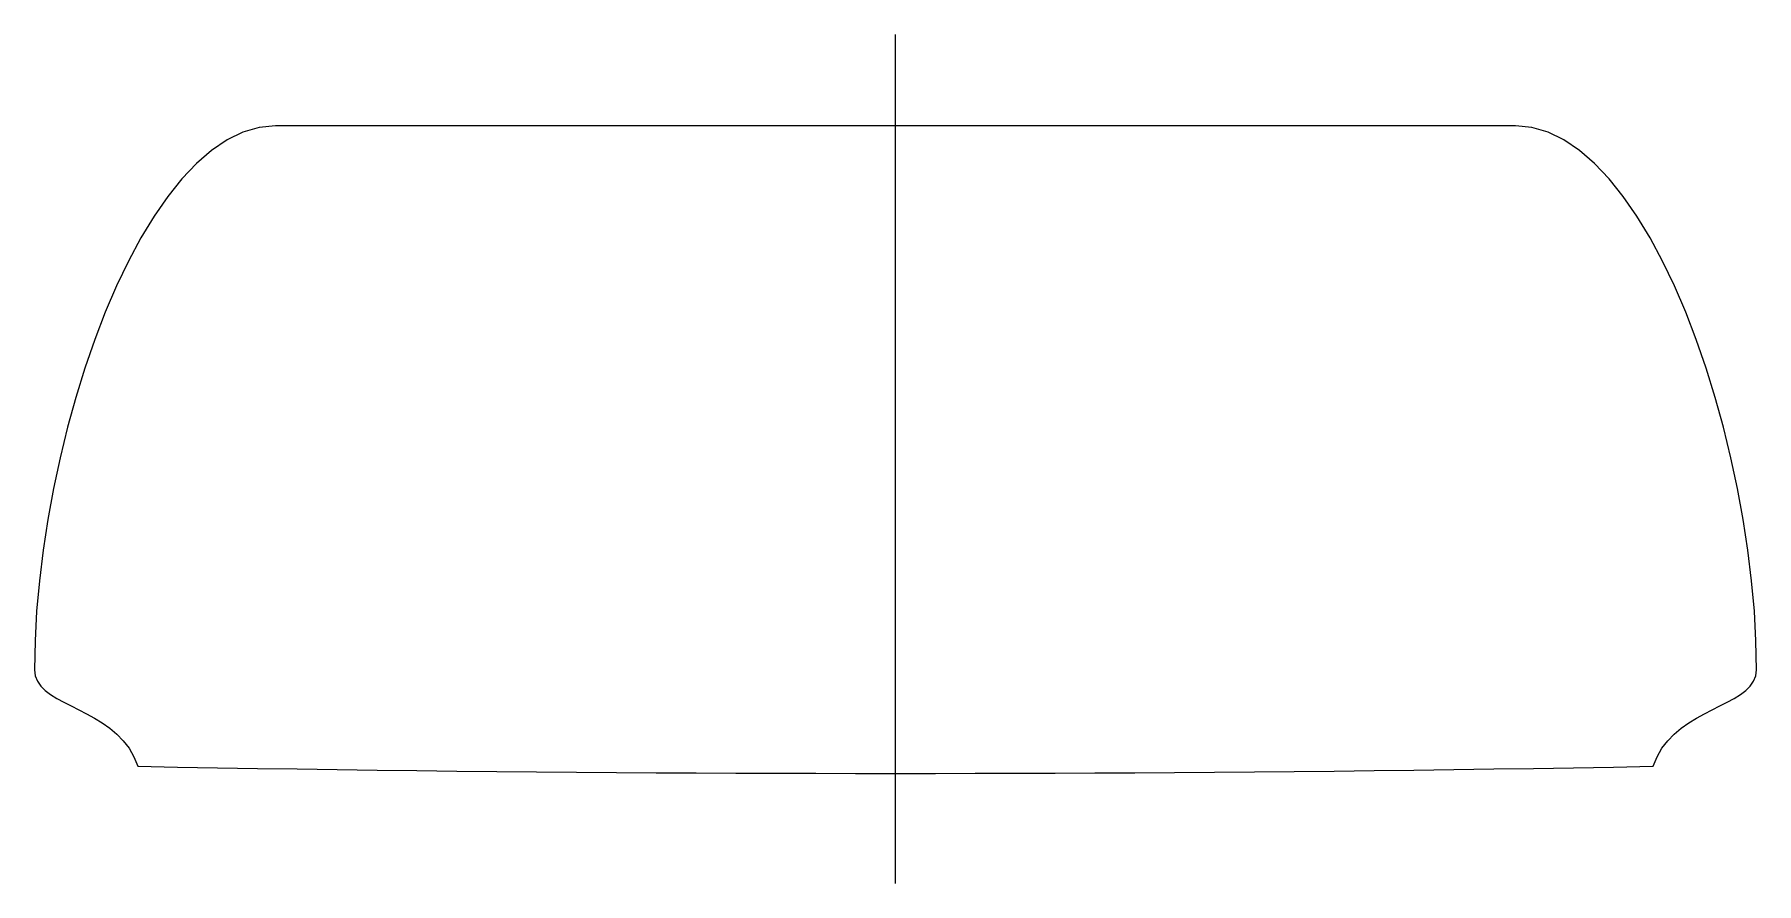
# Model space of a CAD drawing. Header units: metres. Extents: x -188 to 188, y -20 to 166.
import ezdxf

# ---------------------------------------------------------------- set-up
doc = ezdxf.new("R2010")
doc.units = ezdxf.units.M

msp = doc.modelspace()

# ---------------------------------------------------------------- linework, layer by layer
at = {"layer": 'CUT'}
for p, q in [((-142.7019, 144.2288), (-146.1639, 142.5541)), ((-139.1689, 145.2617), (-142.7019, 144.2288)), ((-135.573, 145.6145), (-139.1689, 145.2617)), ((-128.7944, 145.6145), (-135.573, 145.6145)), ((-122.0157, 145.6145), (-128.7944, 145.6145)), ((-115.2371, 145.6145), (-122.0157, 145.6145)), ((-108.4584, 145.6145), (-115.2371, 145.6145)), ((-101.6798, 145.6145), (-108.4584, 145.6145)), ((-94.9011, 145.6145), (-101.6798, 145.6145)), ((-88.1225, 145.6145), (-94.9011, 145.6145)), ((-81.3438, 145.6145), (-88.1225, 145.6145)), ((-74.5652, 145.6145), (-81.3438, 145.6145)), ((-67.7865, 145.6145), (-74.5652, 145.6145)), ((-61.0079, 145.6145), (-67.7865, 145.6145)), ((-54.2292, 145.6145), (-61.0079, 145.6145)), ((-47.4506, 145.6145), (-54.2292, 145.6145)), ((-40.6719, 145.6145), (-47.4506, 145.6145)), ((-33.8933, 145.6145), (-40.6719, 145.6145)), ((-27.1146, 145.6145), (-33.8933, 145.6145)), ((-20.336, 145.6145), (-27.1146, 145.6145)), ((-13.5573, 145.6145), (-20.336, 145.6145)), ((-6.7787, 145.6145), (-13.5573, 145.6145)), ((0, 145.6145), (-6.7787, 145.6145)), ((6.7787, 145.6145), (0, 145.6145)), ((0, 145.6145), (0, 145.6145)), ((13.5573, 145.6145), (6.7787, 145.6145)), ((20.336, 145.6145), (13.5573, 145.6145)), ((27.1146, 145.6145), (20.336, 145.6145)), ((33.8933, 145.6145), (27.1146, 145.6145)), ((40.6719, 145.6145), (33.8933, 145.6145)), ((47.4506, 145.6145), (40.6719, 145.6145)), ((54.2292, 145.6145), (47.4506, 145.6145)), ((61.0079, 145.6145), (54.2292, 145.6145)), ((67.7865, 145.6145), (61.0079, 145.6145)), ((74.5652, 145.6145), (67.7865, 145.6145)), ((81.3438, 145.6145), (74.5652, 145.6145)), ((88.1225, 145.6145), (81.3438, 145.6145)), ((94.9011, 145.6145), (88.1225, 145.6145)), ((101.6798, 145.6145), (94.9011, 145.6145)), ((108.4584, 145.6145), (101.6798, 145.6145)), ((115.2371, 145.6145), (108.4584, 145.6145)), ((122.0157, 145.6145), (115.2371, 145.6145)), ((128.7944, 145.6145), (122.0157, 145.6145)), ((135.573, 145.6145), (128.7944, 145.6145)), ((139.1689, 145.2617), (135.573, 145.6145)), ((142.7019, 144.2288), (139.1689, 145.2617)), ((146.1639, 142.5541), (142.7019, 144.2288)), ((-149.547, 140.2756), (-152.8432, 137.4315)), ((-146.1639, 142.5541), (-149.547, 140.2756)), ((149.547, 140.2756), (146.1639, 142.5541)), ((152.8432, 137.4315), (149.547, 140.2756)), ((-152.8432, 137.4315), (-156.0443, 134.0602)), ((156.0443, 134.0602), (152.8432, 137.4315)), ((-156.0443, 134.0602), (-159.1425, 130.1996)), ((159.1425, 130.1996), (156.0443, 134.0602)), ((-159.1425, 130.1996), (-162.1297, 125.8881)), ((162.1297, 125.8881), (159.1425, 130.1996)), ((-162.1297, 125.8881), (-164.9979, 121.1638)), ((164.9979, 121.1638), (162.1297, 125.8881)), ((-164.9979, 121.1638), (-167.7392, 116.0648)), ((167.7392, 116.0648), (164.9979, 121.1638)), ((-167.7392, 116.0648), (-170.3454, 110.6295)), ((170.3454, 110.6295), (167.7392, 116.0648)), ((-170.3454, 110.6295), (-172.8086, 104.8958)), ((172.8086, 104.8958), (170.3454, 110.6295)), ((-172.8086, 104.8958), (-175.1207, 98.9021)), ((175.1207, 98.9021), (172.8086, 104.8958)), ((-175.1207, 98.9021), (-177.2738, 92.6866)), ((177.2738, 92.6866), (175.1207, 98.9021)), ((-177.2738, 92.6866), (-179.2599, 86.2873)), ((179.2599, 86.2873), (177.2738, 92.6866)), ((-179.2599, 86.2873), (-181.0709, 79.7425)), ((181.0709, 79.7425), (179.2599, 86.2873)), ((-181.0709, 79.7425), (-182.6989, 73.0904)), ((182.6989, 73.0904), (181.0709, 79.7425)), ((-182.6989, 73.0904), (-184.1357, 66.3692)), ((184.1357, 66.3692), (182.6989, 73.0904)), ((-184.1357, 66.3692), (-185.3735, 59.617)), ((185.3735, 59.617), (184.1357, 66.3692)), ((-185.3735, 59.617), (-186.4042, 52.872)), ((186.4042, 52.872), (185.3735, 59.617)), ((-186.4042, 52.872), (-187.2198, 46.1724)), ((187.2198, 46.1724), (186.4042, 52.872)), ((-187.2198, 46.1724), (-187.8123, 39.5564)), ((187.8123, 39.5564), (187.2198, 46.1724)), ((-187.8123, 39.5564), (-188.1737, 33.0622)), ((188.1737, 33.0622), (187.8123, 39.5564)), ((-188.1737, 33.0622), (-188.2959, 26.728)), ((188.2959, 26.728), (188.1737, 33.0622)), ((-188.2959, 26.728), (-188.132, 25.4011)), ((188.132, 25.4011), (188.2959, 26.728)), ((-188.132, 25.4011), (-187.6625, 24.2176)), ((-187.6625, 24.2176), (-186.9207, 23.154)), ((-186.9207, 23.154), (-185.9397, 22.1869)), ((185.9397, 22.1869), (186.9207, 23.154)), ((186.9207, 23.154), (187.6625, 24.2176)), ((187.6625, 24.2176), (188.132, 25.4011)), ((-185.9397, 22.1869), (-184.7527, 21.2928)), ((-184.7527, 21.2928), (-183.3931, 20.4481)), ((-183.3931, 20.4481), (-181.8939, 19.6296)), ((-181.8939, 19.6296), (-180.2885, 18.8136)), ((180.2885, 18.8136), (181.8939, 19.6296)), ((181.8939, 19.6296), (183.3931, 20.4481)), ((183.3931, 20.4481), (184.7527, 21.2928)), ((184.7527, 21.2928), (185.9397, 22.1869)), ((-180.2885, 18.8136), (-178.6101, 17.9767)), ((-178.6101, 17.9767), (-176.8919, 17.0954)), ((-176.8919, 17.0954), (-175.1671, 16.1463)), ((-175.1671, 16.1463), (-173.469, 15.1059)), ((-173.469, 15.1059), (-171.8307, 13.9507)), ((171.8307, 13.9507), (173.469, 15.1059)), ((173.469, 15.1059), (175.1671, 16.1463)), ((175.1671, 16.1463), (176.8919, 17.0954)), ((176.8919, 17.0954), (178.6101, 17.9767)), ((178.6101, 17.9767), (180.2885, 18.8136)), ((-171.8307, 13.9507), (-170.2856, 12.6573)), ((-170.2856, 12.6573), (-168.8667, 11.2022)), ((168.8667, 11.2022), (170.2856, 12.6573)), ((170.2856, 12.6573), (171.8307, 13.9507)), ((-168.8667, 11.2022), (-167.6074, 9.5618)), ((-167.6074, 9.5618), (-166.5409, 7.7128)), ((-166.5409, 7.7128), (-165.7004, 5.6317)), ((165.7004, 5.6317), (166.5409, 7.7128)), ((166.5409, 7.7128), (167.6074, 9.5618)), ((167.6074, 9.5618), (168.8667, 11.2022)), ((-165.7004, 5.6317), (-156.9793, 5.473)), ((-156.9793, 5.473), (-148.2582, 5.3228)), ((-148.2582, 5.3228), (-139.5372, 5.1813)), ((-139.5372, 5.1813), (-130.8161, 5.0483)), ((-130.8161, 5.0483), (-122.095, 4.9238)), ((-122.095, 4.9238), (-113.3739, 4.808)), ((-113.3739, 4.808), (-104.6529, 4.7007)), ((-104.6529, 4.7007), (-95.9318, 4.6021)), ((-95.9318, 4.6021), (-87.2107, 4.512)), ((-87.2107, 4.512), (-78.4897, 4.4305)), ((-78.4897, 4.4305), (-69.7686, 4.3575)), ((-69.7686, 4.3575), (-61.0475, 4.2932)), ((-61.0475, 4.2932), (-52.3264, 4.2374)), ((-52.3264, 4.2374), (-43.6054, 4.1902)), ((-43.6054, 4.1902), (-34.8843, 4.1516)), ((-34.8843, 4.1516), (-26.1632, 4.1216)), ((-26.1632, 4.1216), (-17.4421, 4.1001)), ((-17.4421, 4.1001), (-8.7211, 4.0872)), ((-8.7211, 4.0872), (0, 4.0829)), ((0, 4.0829), (8.7211, 4.0872)), ((0, 4.0829), (0, 4.0829)), ((8.7211, 4.0872), (17.4421, 4.1001)), ((17.4421, 4.1001), (26.1632, 4.1216)), ((26.1632, 4.1216), (34.8843, 4.1516)), ((34.8843, 4.1516), (43.6054, 4.1902)), ((43.6054, 4.1902), (52.3264, 4.2374)), ((52.3264, 4.2374), (61.0475, 4.2932)), ((61.0475, 4.2932), (69.7686, 4.3575)), ((69.7686, 4.3575), (78.4897, 4.4305)), ((78.4897, 4.4305), (87.2107, 4.512)), ((87.2107, 4.512), (95.9318, 4.6021)), ((95.9318, 4.6021), (104.6529, 4.7007)), ((104.6529, 4.7007), (113.3739, 4.808)), ((113.3739, 4.808), (122.095, 4.9238)), ((122.095, 4.9238), (130.8161, 5.0483)), ((130.8161, 5.0483), (139.5372, 5.1813)), ((139.5372, 5.1813), (148.2582, 5.3228)), ((148.2582, 5.3228), (156.9793, 5.473)), ((156.9793, 5.473), (165.7004, 5.6317))]:
    msp.add_line(p, q, dxfattribs=at)
at = {"layer": 'REG'}
msp.add_line((0, -20), (0, 165.6145), dxfattribs=at)

doc.saveas('drawing.dxf')
